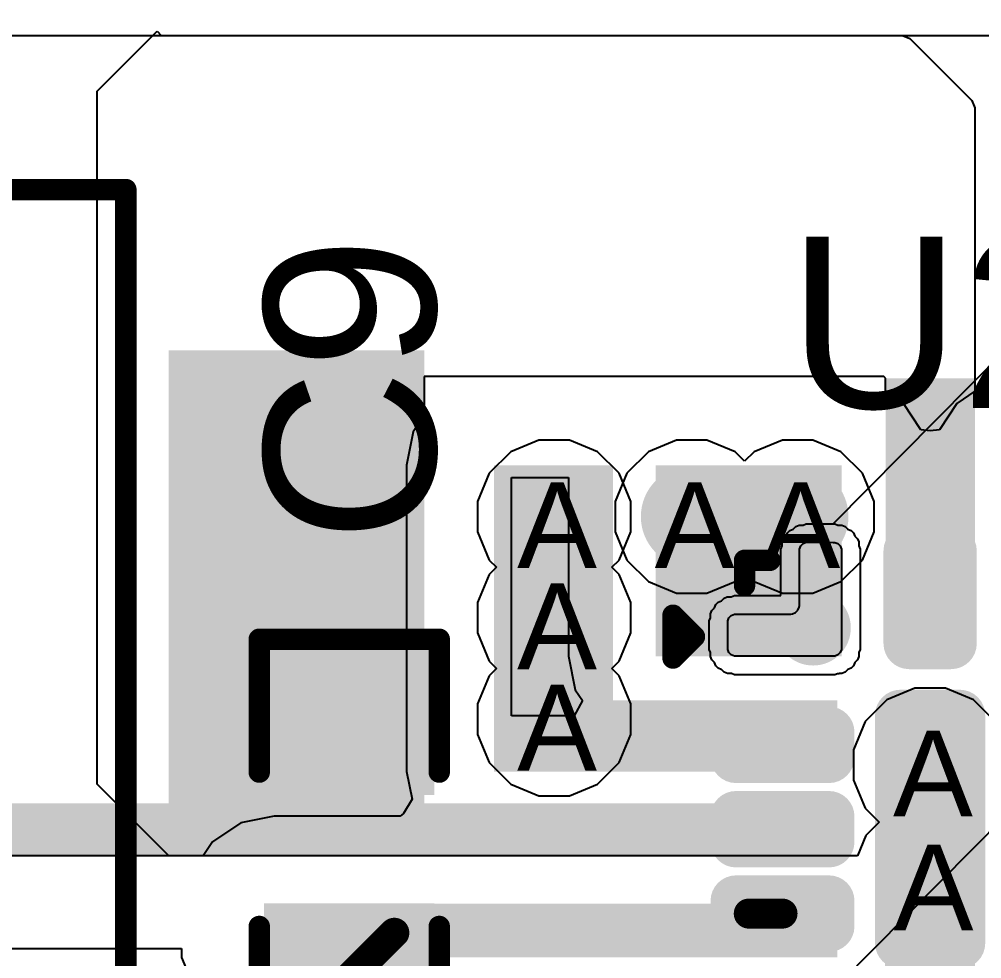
# Model space of a CAD drawing. Header units: inches. Extents: x -4 to 5258, y -4 to 5281.
# Drawn here: x 31.68 to 37.38, y 8.5 to 14.07 of the extents above; entities that cross this region are included whole.
import ezdxf

# ---------------------------------------------------------------- set-up
doc = ezdxf.new("R2010")
doc.units = ezdxf.units.IN
for name, color, linetype in [('Bottom Layer', 5, 'Continuous'), ('Bottom Solder', 6, 'Continuous'), ('Drill Drawing', 1, 'Continuous'), ('Layer 1', 16, 'Continuous'), ('Layer 2', 76, 'Continuous'), ('Top Layer', 1, 'Continuous'), ('Top Overlay', 2, 'Continuous'), ('Top Paste', 8, 'Continuous'), ('Top Solder', 216, 'Continuous'), ('Via Holes', 16, 'Continuous')]:
    doc.layers.add(name, color=color, linetype=linetype)
doc.styles.add('Arial', font='', dxfattribs={"height": 0.2})
doc.styles.get('Arial').set_extended_font_data('Arial')

# ---------------------------------------------------------------- blocks, each defined once
blk = doc.blocks.new('13_WQFN_HR__3_2__31')
at = {"layer": 'Top Layer'}
h = blk.add_hatch(color=1, dxfattribs=at)
edge = h.paths.add_edge_path()
edge.add_arc((-0.1243, 1.6492), 0.0507, 90, 180)
edge.add_line((-0.175, 1.6492), (-0.175, 1.1007))
edge.add_arc((-0.1243, 1.1007), 0.0507, 180, 270)
edge.add_line((-0.1243, 1.05), (0.1242, 1.05))
edge.add_arc((0.1242, 1.1007), 0.0507, 270, 360)
edge.add_line((0.175, 1.1007), (0.175, 1.6492))
edge.add_arc((0.1242, 1.6492), 0.0507, 0, 90)
edge.add_line((0.1242, 1.7), (-0.1243, 1.7))
h = blk.add_hatch(color=1, dxfattribs=at)
edge = h.paths.add_edge_path()
edge.add_arc((-0.6938, 1.1937), 0.1221, 0, 360)
h = blk.add_hatch(color=1, dxfattribs=at)
edge = h.paths.add_edge_path()
edge.add_arc((-0.1755, 0.6755), 0.0495, 90, 180)
edge.add_line((-0.225, 0.6755), (-0.225, -0.6755))
edge.add_arc((-0.1755, -0.6755), 0.0495, 180, 270)
edge.add_line((-0.1755, -0.725), (0.1755, -0.725))
edge.add_arc((0.1755, -0.6755), 0.0495, 270, 360)
edge.add_line((0.225, -0.6755), (0.225, 0.6755))
edge.add_arc((0.1755, 0.6755), 0.0495, 0, 90)
edge.add_line((0.1755, 0.725), (-0.1755, 0.725))
h = blk.add_hatch(color=1, dxfattribs=at)
edge = h.paths.add_edge_path()
edge.add_arc((-1.15, 0.575), 0.05, 90, 180)
edge.add_line((-1.2, 0.575), (-1.2, 0.425))
edge.add_arc((-1.15, 0.425), 0.05, 180, 270)
edge.add_line((-1.15, 0.375), (-0.6, 0.375))
edge.add_arc((-0.6, 0.425), 0.05, 270, 360)
edge.add_line((-0.55, 0.425), (-0.55, 0.575))
edge.add_arc((-0.6, 0.575), 0.05, 0, 90)
edge.add_line((-0.6, 0.625), (-1.15, 0.625))
h = blk.add_hatch(color=1, dxfattribs=at)
edge = h.paths.add_edge_path()
edge.add_arc((-1.15, 0.075), 0.05, 90, 180)
edge.add_line((-1.2, 0.075), (-1.2, -0.075))
edge.add_arc((-1.15, -0.075), 0.05, 180, 270)
edge.add_line((-1.15, -0.125), (-0.6, -0.125))
edge.add_arc((-0.6, -0.075), 0.05, 270, 360)
edge.add_line((-0.55, -0.075), (-0.55, 0.075))
edge.add_arc((-0.6, 0.075), 0.05, 0, 90)
edge.add_line((-0.6, 0.125), (-1.15, 0.125))
h = blk.add_hatch(color=1, dxfattribs=at)
edge = h.paths.add_edge_path()
edge.add_arc((-1.15, -0.425), 0.05, 90, 180)
edge.add_line((-1.2, -0.425), (-1.2, -0.575))
edge.add_arc((-1.15, -0.575), 0.05, 180, 270)
edge.add_line((-1.15, -0.625), (-0.6, -0.625))
edge.add_arc((-0.6, -0.575), 0.05, 270, 360)
edge.add_line((-0.55, -0.575), (-0.55, -0.425))
edge.add_arc((-0.6, -0.425), 0.05, 0, 90)
edge.add_line((-0.6, -0.375), (-1.15, -0.375))
at = {"layer": 'Top Paste'}
h = blk.add_hatch(color=8, dxfattribs=at)
edge = h.paths.add_edge_path()
edge.add_arc((-0.1243, 1.6492), 0.0507, 90, 180)
edge.add_line((-0.175, 1.6492), (-0.175, 1.1007))
edge.add_arc((-0.1243, 1.1007), 0.0507, 180, 270)
edge.add_line((-0.1243, 1.05), (0.1242, 1.05))
edge.add_arc((0.1242, 1.1007), 0.0507, 270, 360)
edge.add_line((0.175, 1.1007), (0.175, 1.6492))
edge.add_arc((0.1242, 1.6492), 0.0507, 0, 90)
edge.add_line((0.1242, 1.7), (-0.1243, 1.7))
h = blk.add_hatch(color=8, dxfattribs=at)
edge = h.paths.add_edge_path()
edge.add_arc((-0.6938, 1.1937), 0.1221, 0, 360)
h = blk.add_hatch(color=8, dxfattribs=at)
edge = h.paths.add_edge_path()
edge.add_arc((-0.1755, 0.6755), 0.0495, 90, 180)
edge.add_line((-0.225, 0.6755), (-0.225, -0.6755))
edge.add_arc((-0.1755, -0.6755), 0.0495, 180, 270)
edge.add_line((-0.1755, -0.725), (0.1755, -0.725))
edge.add_arc((0.1755, -0.6755), 0.0495, 270, 360)
edge.add_line((0.225, -0.6755), (0.225, 0.6755))
edge.add_arc((0.1755, 0.6755), 0.0495, 0, 90)
edge.add_line((0.1755, 0.725), (-0.1755, 0.725))
h = blk.add_hatch(color=8, dxfattribs=at)
edge = h.paths.add_edge_path()
edge.add_arc((-1.15, 0.575), 0.05, 90, 180)
edge.add_line((-1.2, 0.575), (-1.2, 0.425))
edge.add_arc((-1.15, 0.425), 0.05, 180, 270)
edge.add_line((-1.15, 0.375), (-0.6, 0.375))
edge.add_arc((-0.6, 0.425), 0.05, 270, 360)
edge.add_line((-0.55, 0.425), (-0.55, 0.575))
edge.add_arc((-0.6, 0.575), 0.05, 0, 90)
edge.add_line((-0.6, 0.625), (-1.15, 0.625))
h = blk.add_hatch(color=8, dxfattribs=at)
edge = h.paths.add_edge_path()
edge.add_arc((-1.15, 0.075), 0.05, 90, 180)
edge.add_line((-1.2, 0.075), (-1.2, -0.075))
edge.add_arc((-1.15, -0.075), 0.05, 180, 270)
edge.add_line((-1.15, -0.125), (-0.6, -0.125))
edge.add_arc((-0.6, -0.075), 0.05, 270, 360)
edge.add_line((-0.55, -0.075), (-0.55, 0.075))
edge.add_arc((-0.6, 0.075), 0.05, 0, 90)
edge.add_line((-0.6, 0.125), (-1.15, 0.125))
h = blk.add_hatch(color=8, dxfattribs=at)
edge = h.paths.add_edge_path()
edge.add_arc((-1.15, -0.425), 0.05, 90, 180)
edge.add_line((-1.2, -0.425), (-1.2, -0.575))
edge.add_arc((-1.15, -0.575), 0.05, 180, 270)
edge.add_line((-1.15, -0.625), (-0.6, -0.625))
edge.add_arc((-0.6, -0.575), 0.05, 270, 360)
edge.add_line((-0.55, -0.575), (-0.55, -0.425))
edge.add_arc((-0.6, -0.425), 0.05, 0, 90)
edge.add_line((-0.6, -0.375), (-1.15, -0.375))
at = {"layer": 'Top Solder'}
h = blk.add_hatch(color=216, dxfattribs=at)
edge = h.paths.add_edge_path()
edge.add_arc((-0.1243, 1.6492), 0.1523, 90, 180)
edge.add_line((-0.2766, 1.6492), (-0.2766, 1.1007))
edge.add_arc((-0.1243, 1.1007), 0.1523, 180, 270)
edge.add_line((-0.1243, 0.9484), (0.1242, 0.9484))
edge.add_arc((0.1242, 1.1007), 0.1523, 270, 360)
edge.add_line((0.2766, 1.1007), (0.2766, 1.6492))
edge.add_arc((0.1242, 1.6492), 0.1523, 0, 90)
edge.add_line((0.1242, 1.8016), (-0.1243, 1.8016))
h = blk.add_hatch(color=216, dxfattribs=at)
edge = h.paths.add_edge_path()
edge.add_arc((-0.6938, 1.1937), 0.2237, 0, 360)
h = blk.add_hatch(color=216, dxfattribs=at)
edge = h.paths.add_edge_path()
edge.add_arc((-0.1755, 0.6755), 0.1511, 90, 180)
edge.add_line((-0.3266, 0.6755), (-0.3266, -0.6755))
edge.add_arc((-0.1755, -0.6755), 0.1511, 180, 270)
edge.add_line((-0.1755, -0.8266), (0.1755, -0.8266))
edge.add_arc((0.1755, -0.6755), 0.1511, 270, 360)
edge.add_line((0.3266, -0.6755), (0.3266, 0.6755))
edge.add_arc((0.1755, 0.6755), 0.1511, 0, 90)
edge.add_line((0.1755, 0.8266), (-0.1755, 0.8266))
h = blk.add_hatch(color=216, dxfattribs=at)
edge = h.paths.add_edge_path()
edge.add_arc((-1.15, 0.575), 0.1516, 90, 180)
edge.add_line((-1.3016, 0.575), (-1.3016, 0.425))
edge.add_arc((-1.15, 0.425), 0.1516, 180, 270)
edge.add_line((-1.15, 0.2734), (-0.6, 0.2734))
edge.add_arc((-0.6, 0.425), 0.1516, 270, 360)
edge.add_line((-0.4484, 0.425), (-0.4484, 0.575))
edge.add_arc((-0.6, 0.575), 0.1516, 0, 90)
edge.add_line((-0.6, 0.7266), (-1.15, 0.7266))
h = blk.add_hatch(color=216, dxfattribs=at)
edge = h.paths.add_edge_path()
edge.add_arc((-1.15, 0.075), 0.1516, 90, 180)
edge.add_line((-1.3016, 0.075), (-1.3016, -0.075))
edge.add_arc((-1.15, -0.075), 0.1516, 180, 270)
edge.add_line((-1.15, -0.2266), (-0.6, -0.2266))
edge.add_arc((-0.6, -0.075), 0.1516, 270, 360)
edge.add_line((-0.4484, -0.075), (-0.4484, 0.075))
edge.add_arc((-0.6, 0.075), 0.1516, 0, 90)
edge.add_line((-0.6, 0.2266), (-1.15, 0.2266))
h = blk.add_hatch(color=216, dxfattribs=at)
edge = h.paths.add_edge_path()
edge.add_arc((-1.15, -0.425), 0.1516, 90, 180)
edge.add_line((-1.3016, -0.425), (-1.3016, -0.575))
edge.add_arc((-1.15, -0.575), 0.1516, 180, 270)
edge.add_line((-1.15, -0.7266), (-0.6, -0.7266))
edge.add_arc((-0.6, -0.575), 0.1516, 270, 360)
edge.add_line((-0.4484, -0.575), (-0.4484, -0.425))
edge.add_arc((-0.6, -0.425), 0.1516, 0, 90)
edge.add_line((-0.6, -0.2734), (-1.15, -0.2734))
at = {"layer": 'Top Layer'}
for p, q in [((-0.775, 1.6599), (-0.7674, 1.6783)), ((-0.775, 1.65), (-0.775, 1.6599)), ((-0.7674, 1.6783), (-0.7534, 1.6923)), ((-0.7534, 1.6923), (-0.735, 1.7)), ((-0.735, 1.7), (-0.725, 1.7)), ((-0.725, 1.7), (-0.725, 1.7)), ((-0.725, 1.7), (-0.575, 1.6999)), ((-0.575, 1.6999), (-0.5651, 1.6999)), ((-0.5651, 1.6999), (-0.5467, 1.6923)), ((-0.5467, 1.6923), (-0.5326, 1.6783)), ((-0.5326, 1.6783), (-0.525, 1.6599)), ((-0.525, 1.6599), (-0.525, 1.6499)), ((-0.775, 1.325), (-0.775, 1.65)), ((-0.525, 1.6499), (-0.525, 1.65)), ((-0.525, 1.65), (-0.525, 1.075)), ((-0.7835, 1.2972), (-0.776, 1.3152)), ((-0.776, 1.3152), (-0.775, 1.325)), ((-0.775, 1.325), (-0.775, 1.325)), ((-1.1924, 1.2533), (-1.1784, 1.2673)), ((-1.1784, 1.2673), (-1.16, 1.275)), ((-1.16, 1.275), (-1.15, 1.275)), ((-1.15, 1.275), (-1.15, 1.275)), ((-1.15, 1.275), (-0.825, 1.275)), ((-0.825, 1.275), (-0.8153, 1.2759)), ((-0.8153, 1.2759), (-0.7973, 1.2834)), ((-0.7973, 1.2834), (-0.7835, 1.2972)), ((-1.2, 1.2349), (-1.1924, 1.2533)), ((-1.2, 1.225), (-1.2, 1.2349)), ((-1.2, 1.075), (-1.2, 1.225)), ((-1.2, 1.0749), (-1.2, 1.075)), ((-1.2, 1.065), (-1.2, 1.0749)), ((-1.1924, 1.0466), (-1.2, 1.065)), ((-1.1784, 1.0325), (-1.1924, 1.0466)), ((-1.16, 1.0249), (-1.1784, 1.0325)), ((-0.5467, 1.0326), (-0.5651, 1.0249)), ((-0.5326, 1.0466), (-0.5467, 1.0326)), ((-0.525, 1.065), (-0.5326, 1.0466)), ((-0.525, 1.075), (-0.525, 1.065)), ((-1.15, 1.0249), (-1.16, 1.0249)), ((-0.575, 1.025), (-1.15, 1.0249)), ((-0.5651, 1.0249), (-0.575, 1.025)), ((-0.575, 1.025), (-0.575, 1.025))]:
    blk.add_line(p, q, dxfattribs=at)
at = {"layer": 'Top Overlay'}
for points in [[(-1.1, 1.5933, 0.127, 0.127, 0), (-0.95, 1.5933, 0.127, 0.127, 0)], [(-1.1, 1.5933, 0.127, 0.127, 0), (-1.1, 1.4433, 0.127, 0.127, 0)], [(-1.524, 1.0141, 0.127, 0.127, 0), (-1.524, 1.2681, 0.127, 0.127, 0)], [(-1.524, 1.2681, 0.127, 0.127, 0), (-1.397, 1.1411, 0.127, 0.127, 0)], [(-1.524, 1.0141, 0.127, 0.127, 0), (-1.397, 1.1411, 0.127, 0.127, 0)]]:
    blk.add_lwpolyline(points, format="xyseb", dxfattribs=at)
for points in [[(-1.1318, 1.5933, 0.0635, 0.0635, 1), (-1.0683, 1.5933, 0.0635, 0.0635, 1)], [(-1.1318, 1.5933, 0.0635, 0.0635, 1), (-1.0683, 1.5933, 0.0635, 0.0635, 1)], [(-0.9818, 1.5933, 0.0635, 0.0635, 1), (-0.9183, 1.5933, 0.0635, 0.0635, 1)], [(-1.1318, 1.4433, 0.0635, 0.0635, 1), (-1.0683, 1.4433, 0.0635, 0.0635, 1)], [(-1.5557, 1.2681, 0.0635, 0.0635, 1), (-1.4923, 1.2681, 0.0635, 0.0635, 1)], [(-1.5557, 1.2681, 0.0635, 0.0635, 1), (-1.4923, 1.2681, 0.0635, 0.0635, 1)], [(-1.4287, 1.1411, 0.0635, 0.0635, 1), (-1.3653, 1.1411, 0.0635, 0.0635, 1)], [(-1.4287, 1.1411, 0.0635, 0.0635, 1), (-1.3653, 1.1411, 0.0635, 0.0635, 1)], [(-1.5558, 1.0141, 0.0635, 0.0635, 1), (-1.4923, 1.0141, 0.0635, 0.0635, 1)], [(-1.5558, 1.0141, 0.0635, 0.0635, 1), (-1.4923, 1.0141, 0.0635, 0.0635, 1)]]:
    blk.add_lwpolyline(points, format="xyseb", close=True, dxfattribs=at)
at = {"layer": 'Top Solder'}
for p, q in [((-0.575, 1.8099), (5220.6763, 5271.621)), ((-0.5467, -0.9227), (5220.6763, 5271.621)), ((-0.8452, 1.756), (-0.8311, 1.7701)), ((-0.8311, 1.7701), (-0.8109, 1.7785)), ((-0.8109, 1.7785), (-0.8095, 1.7799)), ((-0.8095, 1.7799), (-0.7954, 1.7939)), ((-0.8095, 1.7799), (-0.8095, 1.7799)), ((-0.7954, 1.7939), (-0.7771, 1.8016)), ((-0.7771, 1.8016), (-0.7552, 1.8016)), ((-0.7552, 1.8016), (-0.7534, 1.8023)), ((-0.7534, 1.8023), (-0.735, 1.8099)), ((-0.7534, 1.8023), (-0.7534, 1.8023)), ((-0.735, 1.8099), (-0.725, 1.8099)), ((-0.725, 1.8099), (-0.725, 1.8099)), ((-0.725, 1.8099), (-0.725, 1.8099)), ((-0.725, 1.8099), (-0.575, 1.8099)), ((-0.575, 1.8099), (-0.5651, 1.8099)), ((-0.5651, 1.8099), (-0.5467, 1.8023)), ((-0.5467, 1.8023), (-0.5467, 1.8023)), ((-0.5467, 1.8023), (-0.5449, 1.8015)), ((-0.5449, 1.8015), (-0.523, 1.8016)), ((-0.523, 1.8016), (-0.5046, 1.7939)), ((-0.5046, 1.7939), (-0.4906, 1.7799)), ((-0.4906, 1.7799), (-0.4906, 1.7799)), ((-0.4906, 1.7799), (-0.4892, 1.7785)), ((-0.4892, 1.7785), (-0.469, 1.7701)), ((-0.469, 1.7701), (-0.4549, 1.756)), ((-0.8766, 1.702), (-0.869, 1.7204)), ((-0.869, 1.7204), (-0.855, 1.7344)), ((-0.855, 1.7344), (-0.8536, 1.7358)), ((-0.855, 1.7344), (-0.855, 1.7344)), ((-0.8536, 1.7358), (-0.8528, 1.7376)), ((-0.8528, 1.7376), (-0.8452, 1.756)), ((-0.8528, 1.7376), (-0.8528, 1.7376)), ((-0.4549, 1.756), (-0.4465, 1.7358)), ((-0.4465, 1.7358), (-0.4451, 1.7344)), ((-0.4451, 1.7344), (-0.4451, 1.7344)), ((-0.4451, 1.7344), (-0.431, 1.7203)), ((-0.431, 1.7203), (-0.4234, 1.702)), ((-0.885, 1.6599), (-0.8774, 1.6783)), ((-0.885, 1.6499), (-0.885, 1.6599)), ((-0.8774, 1.6783), (-0.8766, 1.6801)), ((-0.8774, 1.6783), (-0.8774, 1.6783)), ((-0.8766, 1.6801), (-0.8766, 1.702)), ((-0.4234, 1.702), (-0.4234, 1.6801)), ((-0.4234, 1.6801), (-0.4227, 1.6783)), ((-0.4227, 1.6783), (-0.4227, 1.6783)), ((-0.4227, 1.6783), (-0.4151, 1.6599)), ((-0.4151, 1.6599), (-0.4151, 1.65)), ((-0.885, 1.3849), (-0.885, 1.6499)), ((-0.885, 1.6499), (-0.885, 1.6499)), ((-0.4151, 1.65), (-0.4151, 1.65)), ((-0.4151, 1.65), (-0.4151, 1.075)), ((-1.2204, 1.3689), (-1.2021, 1.3766)), ((-1.2021, 1.3766), (-1.1802, 1.3766)), ((-1.1802, 1.3766), (-1.1784, 1.3773)), ((-1.1784, 1.3773), (-1.16, 1.3849)), ((-1.1784, 1.3773), (-1.1784, 1.3773)), ((-1.16, 1.3849), (-1.15, 1.3849)), ((-1.15, 1.3849), (-1.15, 1.3849)), ((-1.15, 1.3849), (-0.885, 1.3849)), ((-1.2786, 1.3108), (-1.2778, 1.3126)), ((-1.2778, 1.3126), (-1.2702, 1.331)), ((-1.2778, 1.3126), (-1.2778, 1.3126)), ((-1.2702, 1.331), (-1.2561, 1.3451)), ((-1.2561, 1.3451), (-1.2359, 1.3535)), ((-1.2359, 1.3535), (-1.2345, 1.3549)), ((-1.2345, 1.3549), (-1.2204, 1.3689)), ((-1.2345, 1.3549), (-1.2345, 1.3549)), ((-1.3016, 1.277), (-1.294, 1.2954)), ((-1.3016, 1.2551), (-1.3016, 1.277)), ((-1.294, 1.2954), (-1.28, 1.3094)), ((-1.28, 1.3094), (-1.2786, 1.3108)), ((-1.28, 1.3094), (-1.28, 1.3094)), ((-1.31, 1.2349), (-1.3024, 1.2533)), ((-1.31, 1.2249), (-1.31, 1.2349)), ((-1.31, 1.075), (-1.31, 1.2249)), ((-1.31, 1.2249), (-1.31, 1.2249)), ((-1.3024, 1.2533), (-1.3016, 1.2551)), ((-1.3024, 1.2533), (-1.3024, 1.2533)), ((-1.31, 1.065), (-1.31, 1.075)), ((-1.31, 1.075), (-1.31, 1.075)), ((-1.3024, 1.0466), (-1.31, 1.065)), ((-1.302, 1.0456), (-1.3024, 1.0466)), ((-1.3024, 1.0466), (-1.3024, 1.0466)), ((-1.3021, 1.0341), (-1.302, 1.0456)), ((-1.3016, 1.0336), (-1.3021, 1.0341)), ((-1.3016, 1.0229), (-1.3016, 1.0336)), ((-0.4227, 1.0466), (-0.4234, 1.0448)), ((-0.4234, 1.0448), (-0.4234, 1.0229)), ((-0.4151, 1.065), (-0.4227, 1.0466)), ((-0.4227, 1.0466), (-0.4227, 1.0466)), ((-0.4151, 1.075), (-0.4151, 1.065)), ((-1.294, 1.0045), (-1.3016, 1.0229)), ((-1.2799, 0.9905), (-1.294, 1.0045)), ((-1.2799, 0.9904), (-1.2799, 0.9905)), ((-1.2786, 0.9891), (-1.2799, 0.9904)), ((-1.2778, 0.9872), (-1.2786, 0.9891)), ((-1.2702, 0.9688), (-1.2778, 0.9872)), ((-1.2778, 0.9872), (-1.2778, 0.9872)), ((-0.4473, 0.9873), (-0.4549, 0.9689)), ((-0.4472, 0.9873), (-0.4473, 0.9873)), ((-0.4465, 0.9891), (-0.4472, 0.9873)), ((-0.4451, 0.9905), (-0.4465, 0.9891)), ((-0.431, 1.0045), (-0.4451, 0.9905)), ((-0.4234, 1.0229), (-0.431, 1.0045)), ((-1.2561, 0.9548), (-1.2702, 0.9688)), ((-1.2377, 0.9472), (-1.2561, 0.9548)), ((-1.2377, 0.9471), (-1.2377, 0.9472)), ((-1.2359, 0.9464), (-1.2377, 0.9471)), ((-1.2345, 0.945), (-1.2359, 0.9464)), ((-1.2204, 0.9309), (-1.2345, 0.945)), ((-1.2345, 0.945), (-1.2345, 0.945)), ((-1.202, 0.9233), (-1.2204, 0.9309)), ((-1.1802, 0.9233), (-1.202, 0.9233)), ((-1.1783, 0.9226), (-1.1802, 0.9233)), ((-1.1599, 0.915), (-1.1783, 0.9226)), ((-1.1783, 0.9226), (-1.1783, 0.9226)), ((-1.15, 0.915), (-1.1599, 0.915)), ((-0.5751, 0.915), (-1.15, 0.915)), ((-1.15, 0.915), (-1.15, 0.915)), ((-0.5651, 0.915), (-0.5751, 0.915)), ((-0.5751, 0.915), (-0.5751, 0.915)), ((-0.5498, 0.9213), (-0.5651, 0.915)), ((-0.5403, 0.9206), (-0.5498, 0.9213)), ((-0.5371, 0.9233), (-0.5403, 0.9206)), ((-0.523, 0.9233), (-0.5371, 0.9233)), ((-0.5046, 0.931), (-0.523, 0.9233)), ((-0.4906, 0.945), (-0.5046, 0.931)), ((-0.4892, 0.9464), (-0.4906, 0.945)), ((-0.4873, 0.9472), (-0.4892, 0.9464)), ((-0.4689, 0.9548), (-0.4873, 0.9472)), ((-0.4873, 0.9472), (-0.4873, 0.9472)), ((-0.4549, 0.9689), (-0.4689, 0.9548))]:
    blk.add_line(p, q, dxfattribs=at)
blk = doc.blocks.new('SRP1265A_150M_205')
at = {"layer": 'Top Overlay'}
for points in [[(6.3262, -3.0624, 0.127, 0.127, 0), (6.3262, -6.3262, 0.127, 0.127, 0)], [(-6.3262, -6.3262, 0.127, 0.127, 0), (6.3262, -6.3262, 0.127, 0.127, 0)]]:
    blk.add_lwpolyline(points, format="xyseb", dxfattribs=at)
blk.add_lwpolyline([(6.2945, -6.3262, 0.0635, 0.0635, 1), (6.358, -6.3262, 0.0635, 0.0635, 1)], format="xyseb", close=True, dxfattribs=at)
blk.add_lwpolyline([(6.2945, -6.3262, 0.0635, 0.0635, 1), (6.358, -6.3262, 0.0635, 0.0635, 1)], format="xyseb", close=True, dxfattribs=at)
blk = doc.blocks.new('C___0603_302')
at = {"layer": 'Top Layer'}
for points in [[(-0.381, 0.4445), (-0.381, -0.4445), (-1.143, -0.4445), (-1.143, 0.4445)], [(1.143, 0.4445), (1.143, -0.4445), (0.381, -0.4445), (0.381, 0.4445)]]:
    blk.add_hatch(color=1, dxfattribs=at).paths.add_polyline_path(points)
at = {"layer": 'Top Paste'}
for points in [[(-0.381, 0.4445), (-0.381, -0.4445), (-1.143, -0.4445), (-1.143, 0.4445)], [(1.143, 0.4445), (1.143, -0.4445), (0.381, -0.4445), (0.381, 0.4445)]]:
    blk.add_hatch(color=8, dxfattribs=at).paths.add_polyline_path(points)
at = {"layer": 'Top Solder'}
for points in [[(-0.321, 0.5045), (-0.321, -0.5045), (-1.203, -0.5045), (-1.203, 0.5045)], [(1.203, 0.5045), (1.203, -0.5045), (0.321, -0.5045), (0.321, 0.5045)]]:
    blk.add_hatch(color=216, dxfattribs=at).paths.add_polyline_path(points)
at = {"layer": 'Top Overlay'}
for points in [[(-1.2446, -0.5334, 0.127, 0.127, 0), (-1.2446, 0.5334, 0.127, 0.127, 0)], [(-0.4572, 0.5334, 0.127, 0.127, 0), (-1.2446, 0.5334, 0.127, 0.127, 0)], [(1.2446, 0.5334, 0.127, 0.127, 0), (0.4572, 0.5334, 0.127, 0.127, 0)], [(1.2446, -0.5334, 0.127, 0.127, 0), (1.2446, 0.5334, 0.127, 0.127, 0)], [(-1.2446, -0.5334, 0.127, 0.127, 0), (-0.4572, -0.5334, 0.127, 0.127, 0)], [(1.2446, -0.5334, 0.127, 0.127, 0), (0.4572, -0.5334, 0.127, 0.127, 0)]]:
    blk.add_lwpolyline(points, format="xyseb", dxfattribs=at)
for points in [[(-1.2764, 0.5334, 0.0635, 0.0635, 1), (-1.2129, 0.5334, 0.0635, 0.0635, 1)], [(-1.2764, 0.5334, 0.0635, 0.0635, 1), (-1.2129, 0.5334, 0.0635, 0.0635, 1)], [(-0.489, 0.5334, 0.0635, 0.0635, 1), (-0.4255, 0.5334, 0.0635, 0.0635, 1)], [(0.4255, 0.5334, 0.0635, 0.0635, 1), (0.489, 0.5334, 0.0635, 0.0635, 1)], [(1.2129, 0.5334, 0.0635, 0.0635, 1), (1.2764, 0.5334, 0.0635, 0.0635, 1)], [(1.2129, 0.5334, 0.0635, 0.0635, 1), (1.2764, 0.5334, 0.0635, 0.0635, 1)], [(-1.2764, -0.5334, 0.0635, 0.0635, 1), (-1.2129, -0.5334, 0.0635, 0.0635, 1)], [(-1.2764, -0.5334, 0.0635, 0.0635, 1), (-1.2129, -0.5334, 0.0635, 0.0635, 1)], [(-0.489, -0.5334, 0.0635, 0.0635, 1), (-0.4255, -0.5334, 0.0635, 0.0635, 1)], [(0.4255, -0.5334, 0.0635, 0.0635, 1), (0.489, -0.5334, 0.0635, 0.0635, 1)], [(1.2128, -0.5334, 0.0635, 0.0635, 1), (1.2764, -0.5334, 0.0635, 0.0635, 1)], [(1.2128, -0.5334, 0.0635, 0.0635, 1), (1.2764, -0.5334, 0.0635, 0.0635, 1)]]:
    blk.add_lwpolyline(points, format="xyseb", close=True, dxfattribs=at)

msp = doc.modelspace()

# ---------------------------------------------------------------- hatches: boundary and pattern name
at = {"layer": 'Bottom Layer'}
h = msp.add_hatch(color=5, dxfattribs=at)
edge = h.paths.add_edge_path()
edge.add_arc((34.8492, 11.1198), 0.2, 0, 360)
h = msp.add_hatch(color=5, dxfattribs=at)
edge = h.paths.add_edge_path()
edge.add_arc((35.6644, 11.1198), 0.2, 0, 360)
h = msp.add_hatch(color=5, dxfattribs=at)
edge = h.paths.add_edge_path()
edge.add_arc((36.2917, 11.1198), 0.2, 0, 360)
h = msp.add_hatch(color=5, dxfattribs=at)
edge = h.paths.add_edge_path()
edge.add_arc((34.8492, 10.5206), 0.2, 0, 360)
h = msp.add_hatch(color=5, dxfattribs=at)
edge = h.paths.add_edge_path()
edge.add_arc((34.8492, 9.9199), 0.2, 0, 360)
h = msp.add_hatch(color=5, dxfattribs=at)
edge = h.paths.add_edge_path()
edge.add_arc((37.0774, 9.6485), 0.2, 0, 360)
h = msp.add_hatch(color=5, dxfattribs=at)
edge = h.paths.add_edge_path()
edge.add_arc((37.0814, 8.9726), 0.2, 0, 360)
at = {"layer": 'Bottom Solder'}
h = msp.add_hatch(color=6, dxfattribs=at)
edge = h.paths.add_edge_path()
edge.add_arc((34.8492, 11.1198), 0.3016, 0, 360)
h = msp.add_hatch(color=6, dxfattribs=at)
edge = h.paths.add_edge_path()
edge.add_arc((35.6644, 11.1198), 0.3016, 0, 360)
h = msp.add_hatch(color=6, dxfattribs=at)
edge = h.paths.add_edge_path()
edge.add_arc((36.2917, 11.1198), 0.3016, 0, 360)
h = msp.add_hatch(color=6, dxfattribs=at)
edge = h.paths.add_edge_path()
edge.add_arc((34.8492, 10.5206), 0.3016, 0, 360)
h = msp.add_hatch(color=6, dxfattribs=at)
edge = h.paths.add_edge_path()
edge.add_arc((34.8492, 9.9199), 0.3016, 0, 360)
h = msp.add_hatch(color=6, dxfattribs=at)
edge = h.paths.add_edge_path()
edge.add_arc((37.0774, 9.6485), 0.3016, 0, 360)
h = msp.add_hatch(color=6, dxfattribs=at)
edge = h.paths.add_edge_path()
edge.add_arc((37.0814, 8.9726), 0.3016, 0, 360)
h = msp.add_hatch(color=6, dxfattribs=at)
edge = h.paths.add_edge_path()
edge.add_arc((37.0774, 8.2885), 0.3016, 0, 360)
at = {"layer": 'Layer 1'}
h = msp.add_hatch(color=16, dxfattribs=at)
edge = h.paths.add_edge_path()
edge.add_arc((34.8492, 11.1198), 0.2, 0, 360)
h = msp.add_hatch(color=16, dxfattribs=at)
edge = h.paths.add_edge_path()
edge.add_arc((35.6644, 11.1198), 0.2, 0, 360)
h = msp.add_hatch(color=16, dxfattribs=at)
edge = h.paths.add_edge_path()
edge.add_arc((36.2917, 11.1198), 0.2, 0, 360)
h = msp.add_hatch(color=16, dxfattribs=at)
edge = h.paths.add_edge_path()
edge.add_arc((34.8492, 10.5206), 0.2, 0, 360)
h = msp.add_hatch(color=16, dxfattribs=at)
edge = h.paths.add_edge_path()
edge.add_arc((34.8492, 9.9199), 0.2, 0, 360)
h = msp.add_hatch(color=16, dxfattribs=at)
edge = h.paths.add_edge_path()
edge.add_arc((37.0774, 9.6485), 0.2, 0, 360)
h = msp.add_hatch(color=16, dxfattribs=at)
edge = h.paths.add_edge_path()
edge.add_arc((37.0814, 8.9726), 0.2, 0, 360)
at = {"layer": 'Layer 2'}
h = msp.add_hatch(color=76, dxfattribs=at)
edge = h.paths.add_edge_path()
edge.add_arc((34.8492, 11.1198), 0.2, 0, 360)
h = msp.add_hatch(color=76, dxfattribs=at)
edge = h.paths.add_edge_path()
edge.add_arc((35.6644, 11.1198), 0.2, 0, 360)
h = msp.add_hatch(color=76, dxfattribs=at)
edge = h.paths.add_edge_path()
edge.add_arc((36.2917, 11.1198), 0.2, 0, 360)
h = msp.add_hatch(color=76, dxfattribs=at)
edge = h.paths.add_edge_path()
edge.add_arc((34.8492, 10.5206), 0.2, 0, 360)
h = msp.add_hatch(color=76, dxfattribs=at)
edge = h.paths.add_edge_path()
edge.add_arc((34.8492, 9.9199), 0.2, 0, 360)
h = msp.add_hatch(color=76, dxfattribs=at)
edge = h.paths.add_edge_path()
edge.add_arc((37.0774, 9.6485), 0.2, 0, 360)
h = msp.add_hatch(color=76, dxfattribs=at)
edge = h.paths.add_edge_path()
edge.add_arc((37.0814, 8.9726), 0.2, 0, 360)
at = {"layer": 'Top Layer'}
for points in [[(32.5642, 9.1105), (34.0788, 9.1105), (34.0788, 12.1043), (32.5642, 12.1043)], [(36.813, 10.3175), (37.3431, 10.3175), (37.3431, 11.9397), (36.813, 11.9397)], [(34.4925, 9.6091), (35.1974, 9.6091), (35.1974, 11.4245), (34.4925, 11.4245)], [(35.4515, 10.2925), (36.5524, 10.2925), (36.5524, 11.4245), (35.4515, 11.4245)], [(34.4925, 9.6091), (36.5274, 9.6091), (36.5274, 10.0305), (34.4925, 10.0305)], [(36.8105, 6.8144), (37.3428, 6.8144), (37.3428, 9.9925), (36.8105, 9.9925)], [(22.9543, 9.1105), (36.5274, 9.1105), (36.5274, 9.4218), (22.9543, 9.4218)], [(33.1898, 8.5081), (36.5274, 8.5081), (36.5274, 8.8264), (33.1898, 8.8264)]]:
    msp.add_hatch(color=1, dxfattribs=at).paths.add_polyline_path(points)
h = msp.add_hatch(color=1, dxfattribs=at)
edge = h.paths.add_edge_path()
edge.add_arc((34.8492, 11.1198), 0.2, 0, 360)
h = msp.add_hatch(color=1, dxfattribs=at)
edge = h.paths.add_edge_path()
edge.add_arc((35.6644, 11.1198), 0.2, 0, 360)
h = msp.add_hatch(color=1, dxfattribs=at)
edge = h.paths.add_edge_path()
edge.add_arc((36.2917, 11.1198), 0.2, 0, 360)
h = msp.add_hatch(color=1, dxfattribs=at)
edge = h.paths.add_edge_path()
edge.add_arc((34.8492, 10.5206), 0.2, 0, 360)
h = msp.add_hatch(color=1, dxfattribs=at)
edge = h.paths.add_edge_path()
edge.add_arc((34.8492, 9.9199), 0.2, 0, 360)
h = msp.add_hatch(color=1, dxfattribs=at)
edge = h.paths.add_edge_path()
edge.add_arc((37.0774, 9.6485), 0.2, 0, 360)
h = msp.add_hatch(color=1, dxfattribs=at)
edge = h.paths.add_edge_path()
edge.add_arc((37.0814, 8.9726), 0.2, 0, 360)
at = {"layer": 'Top Solder'}
h = msp.add_hatch(color=216, dxfattribs=at)
edge = h.paths.add_edge_path()
edge.add_arc((34.8492, 11.1198), 0.3016, 0, 360)
h = msp.add_hatch(color=216, dxfattribs=at)
edge = h.paths.add_edge_path()
edge.add_arc((35.6644, 11.1198), 0.3016, 0, 360)
h = msp.add_hatch(color=216, dxfattribs=at)
edge = h.paths.add_edge_path()
edge.add_arc((36.2917, 11.1198), 0.3016, 0, 360)
h = msp.add_hatch(color=216, dxfattribs=at)
edge = h.paths.add_edge_path()
edge.add_arc((34.8492, 10.5206), 0.3016, 0, 360)
h = msp.add_hatch(color=216, dxfattribs=at)
edge = h.paths.add_edge_path()
edge.add_arc((34.8492, 9.9199), 0.3016, 0, 360)
h = msp.add_hatch(color=216, dxfattribs=at)
edge = h.paths.add_edge_path()
edge.add_arc((37.0774, 9.6485), 0.3016, 0, 360)
h = msp.add_hatch(color=216, dxfattribs=at)
edge = h.paths.add_edge_path()
edge.add_arc((37.0814, 8.9726), 0.3016, 0, 360)
h = msp.add_hatch(color=216, dxfattribs=at)
edge = h.paths.add_edge_path()
edge.add_arc((37.0774, 8.2885), 0.3016, 0, 360)
at = {"layer": 'Via Holes'}
h = msp.add_hatch(color=7, dxfattribs=at)
edge = h.paths.add_edge_path()
edge.add_arc((34.8492, 11.1198), 0.1, 0, 360)
h = msp.add_hatch(color=7, dxfattribs=at)
edge = h.paths.add_edge_path()
edge.add_arc((35.6644, 11.1198), 0.1, 0, 360)
h = msp.add_hatch(color=7, dxfattribs=at)
edge = h.paths.add_edge_path()
edge.add_arc((36.2917, 11.1198), 0.1, 0, 360)
h = msp.add_hatch(color=7, dxfattribs=at)
edge = h.paths.add_edge_path()
edge.add_arc((34.8492, 10.5206), 0.1, 0, 360)
h = msp.add_hatch(color=7, dxfattribs=at)
edge = h.paths.add_edge_path()
edge.add_arc((34.8492, 9.9199), 0.1, 0, 360)
h = msp.add_hatch(color=7, dxfattribs=at)
edge = h.paths.add_edge_path()
edge.add_arc((37.0774, 9.6485), 0.1, 0, 360)
h = msp.add_hatch(color=7, dxfattribs=at)
edge = h.paths.add_edge_path()
edge.add_arc((37.0814, 8.9726), 0.1, 0, 360)

# ---------------------------------------------------------------- linework, layer by layer
at = {"layer": 'Bottom Layer'}
for p, q in [((34.7589, 11.5738), (34.5921, 11.5047)), ((34.9395, 11.5738), (34.7589, 11.5738)), ((35.1064, 11.5047), (34.9395, 11.5738)), ((34.5921, 11.5047), (34.4644, 11.377)), ((35.2341, 11.377), (35.1064, 11.5047)), ((34.4644, 11.377), (34.3952, 11.2101)), ((35.3032, 11.2101), (35.2341, 11.377)), ((34.3952, 11.2101), (34.3952, 11.0295)), ((35.3032, 11.0295), (35.3032, 11.2101)), ((34.3952, 11.0295), (34.4644, 10.8627)), ((35.2341, 10.8627), (35.3032, 11.0295)), ((34.4644, 10.8627), (34.5068, 10.8202)), ((35.1917, 10.8202), (35.2341, 10.8627)), ((34.5068, 10.8202), (34.4644, 10.7778)), ((35.2341, 10.7778), (35.1917, 10.8202)), ((34.4644, 10.7778), (34.3952, 10.6109)), ((35.3032, 10.6109), (35.2341, 10.7778)), ((34.3952, 10.6109), (34.3952, 10.4303)), ((35.3032, 10.4303), (35.3032, 10.6109)), ((34.3952, 10.4303), (34.4644, 10.2634)), ((35.2341, 10.2634), (35.3032, 10.4303)), ((34.4644, 10.2634), (34.5076, 10.2202)), ((34.5076, 10.2202), (34.4644, 10.177)), ((35.1909, 10.2202), (35.2341, 10.2634)), ((35.2341, 10.177), (35.1909, 10.2202)), ((34.4644, 10.177), (34.3952, 10.0102)), ((35.3032, 10.0102), (35.2341, 10.177)), ((34.3952, 10.0102), (34.3952, 9.8296)), ((35.3032, 9.8296), (35.3032, 10.0102)), ((34.3952, 9.8296), (34.4644, 9.6627)), ((35.2341, 9.6627), (35.3032, 9.8296)), ((34.4644, 9.6627), (34.5921, 9.535)), ((35.1064, 9.535), (35.2341, 9.6627)), ((34.5921, 9.535), (34.7589, 9.4659)), ((34.9395, 9.4659), (35.1064, 9.535)), ((34.7589, 9.4659), (34.9395, 9.4659))]:
    msp.add_line(p, q, dxfattribs=at)
at = {"layer": 'Layer 1'}
for p, q in [((34.7589, 11.5738), (34.5921, 11.5047)), ((34.9395, 11.5738), (34.7589, 11.5738)), ((35.1064, 11.5047), (34.9395, 11.5738)), ((34.5921, 11.5047), (34.4644, 11.377)), ((35.2341, 11.377), (35.1064, 11.5047)), ((34.4644, 11.377), (34.3952, 11.2101)), ((35.3032, 11.2101), (35.2341, 11.377)), ((34.3952, 11.2101), (34.3952, 11.0295)), ((35.3032, 11.0295), (35.3032, 11.2101)), ((34.3952, 11.0295), (34.4644, 10.8627)), ((35.2341, 10.8627), (35.3032, 11.0295)), ((34.4644, 10.8627), (34.5068, 10.8202)), ((35.1917, 10.8202), (35.2341, 10.8627)), ((34.5068, 10.8202), (34.4644, 10.7778)), ((35.2341, 10.7778), (35.1917, 10.8202)), ((34.4644, 10.7778), (34.3952, 10.6109)), ((35.3032, 10.6109), (35.2341, 10.7778)), ((34.3952, 10.6109), (34.3952, 10.4303)), ((35.3032, 10.4303), (35.3032, 10.6109)), ((34.3952, 10.4303), (34.4644, 10.2634)), ((35.2341, 10.2634), (35.3032, 10.4303)), ((34.4644, 10.2634), (34.5076, 10.2202)), ((34.5076, 10.2202), (34.4644, 10.177)), ((35.1909, 10.2202), (35.2341, 10.2634)), ((35.2341, 10.177), (35.1909, 10.2202)), ((34.4644, 10.177), (34.3952, 10.0102)), ((35.3032, 10.0102), (35.2341, 10.177)), ((34.3952, 10.0102), (34.3952, 9.8296)), ((35.3032, 9.8296), (35.3032, 10.0102)), ((34.3952, 9.8296), (34.4644, 9.6627)), ((35.2341, 9.6627), (35.3032, 9.8296)), ((34.4644, 9.6627), (34.5921, 9.535)), ((35.1064, 9.535), (35.2341, 9.6627)), ((34.5921, 9.535), (34.7589, 9.4659)), ((34.9395, 9.4659), (35.1064, 9.535)), ((34.7589, 9.4659), (34.9395, 9.4659))]:
    msp.add_line(p, q, dxfattribs=at)
at = {"layer": 'Layer 2'}
for p, q in [((32.1394, 13.6415), (32.495, 13.9971)), ((32.495, 13.9971), (32.5204, 13.9717)), ((32.5204, 13.9717), (41.4612, 13.9717)), ((32.1394, 9.5354), (32.1394, 13.6415)), ((35.574, 11.5738), (35.4072, 11.5047)), ((35.7547, 11.5738), (35.574, 11.5738)), ((35.9215, 11.5047), (35.7547, 11.5738)), ((36.2014, 11.5738), (36.0345, 11.5047)), ((36.382, 11.5738), (36.2014, 11.5738)), ((36.5488, 11.5047), (36.382, 11.5738)), ((35.4072, 11.5047), (35.2795, 11.377)), ((35.978, 11.4482), (35.9215, 11.5047)), ((36.0345, 11.5047), (35.978, 11.4482)), ((36.6766, 11.377), (36.5488, 11.5047)), ((35.2795, 11.377), (35.2104, 11.2101)), ((36.7457, 11.2101), (36.6766, 11.377)), ((35.2104, 11.2101), (35.2104, 11.0295)), ((36.7457, 11.0295), (36.7457, 11.2101)), ((35.2104, 11.0295), (35.2795, 10.8627)), ((36.6766, 10.8627), (36.7457, 11.0295)), ((35.2795, 10.8627), (35.4072, 10.7349)), ((36.5488, 10.7349), (36.6766, 10.8627)), ((35.9215, 10.7349), (35.978, 10.7914)), ((35.978, 10.7914), (36.0345, 10.7349)), ((35.4072, 10.7349), (35.574, 10.6658)), ((35.7547, 10.6658), (35.9215, 10.7349)), ((36.0345, 10.7349), (36.2014, 10.6658)), ((36.382, 10.6658), (36.5488, 10.7349)), ((35.574, 10.6658), (35.7547, 10.6658)), ((36.2014, 10.6658), (36.382, 10.6658)), ((36.9871, 10.1025), (36.8203, 10.0334)), ((37.1678, 10.1025), (36.9871, 10.1025)), ((37.3346, 10.0334), (37.1678, 10.1025)), ((36.8203, 10.0334), (36.6926, 9.9056)), ((37.4623, 9.9056), (37.3346, 10.0334)), ((36.6926, 9.9056), (36.6234, 9.7388)), ((36.6234, 9.7388), (36.6234, 9.5582)), ((32.5642, 9.1105), (32.1394, 9.5354)), ((36.6234, 9.5582), (36.6926, 9.3913)), ((36.6926, 9.3913), (36.7753, 9.3086)), ((36.7753, 9.3086), (36.6965, 9.2298)), ((36.6965, 9.2298), (36.6471, 9.1105)), ((36.6471, 9.1105), (32.5642, 9.1105))]:
    msp.add_line(p, q, dxfattribs=at)
at = {"layer": 'Top Layer'}
for p, q in [((22.8549, 13.9717), (36.9132, 13.9717)), ((36.9132, 13.9717), (36.9576, 13.9533)), ((36.9576, 13.9533), (37.3247, 13.5862)), ((37.3247, 13.5862), (37.3431, 13.5418)), ((37.3431, 13.5418), (37.3431, 11.8623)), ((36.8031, 11.9496), (34.0788, 11.9496)), ((34.0788, 11.9496), (34.0788, 11.7198)), ((36.8133, 11.9393), (36.8031, 11.9496)), ((36.8133, 11.8611), (36.8133, 11.9393)), ((36.9187, 11.7907), (36.8133, 11.8611)), ((37.3431, 11.8623), (37.2362, 11.7908)), ((37.0227, 11.635), (36.9187, 11.7907)), ((37.2362, 11.7908), (37.1321, 11.635)), ((34.0788, 11.7198), (34.0139, 11.6227)), ((34.0139, 11.6227), (33.9745, 11.4245)), ((37.0775, 11.6284), (37.0227, 11.635)), ((37.1321, 11.635), (37.0775, 11.6284)), ((33.9745, 11.4245), (33.9745, 10.0305)), ((34.5968, 9.9398), (34.5968, 11.3512)), ((34.5968, 11.3512), (34.9336, 11.3512)), ((34.9336, 11.3512), (34.9336, 10.2925)), ((34.9336, 10.2925), (34.973, 10.0943)), ((34.973, 10.0943), (35.0163, 10.0294)), ((33.9745, 10.0305), (33.9745, 9.6091)), ((35.0163, 10.0294), (34.9684, 9.9398)), ((34.9684, 9.9398), (34.5968, 9.9398)), ((33.9745, 9.6091), (34.007, 9.446)), ((34.007, 9.446), (33.9555, 9.3608)), ((33.9555, 9.3608), (33.9362, 9.3444)), ((32.9916, 9.3049), (32.8236, 9.1926)), ((33.1898, 9.3444), (32.9916, 9.3049)), ((33.9362, 9.3444), (33.1898, 9.3444)), ((32.8236, 9.1926), (32.7687, 9.1105)), ((32.7687, 9.1105), (22.9803, 9.1105)), ((22.9543, 8.5607), (32.64, 8.5607)), ((32.64, 8.5607), (32.64, 8.5081)), ((32.64, 8.5081), (32.801, 8.1193))]:
    msp.add_line(p, q, dxfattribs=at)
for points in [[(36.0024, 8.7675, 0.1778, 0.1778, 0), (36.2024, 8.7675, 0.1778, 0.1778, 0)], [(33.6343, 8.3866, 0.1778, 0.1778, 0), (33.9016, 8.6539, 0.1778, 0.1778, 0)]]:
    msp.add_lwpolyline(points, format="xyseb", dxfattribs=at)
for points in [[(35.958, 8.7675, 0.0889, 0.0889, 1), (36.0469, 8.7675, 0.0889, 0.0889, 1)], [(36.158, 8.7675, 0.0889, 0.0889, 1), (36.2469, 8.7675, 0.0889, 0.0889, 1)], [(33.8572, 8.6539, 0.0889, 0.0889, 1), (33.9461, 8.6539, 0.0889, 0.0889, 1)]]:
    msp.add_lwpolyline(points, format="xyseb", close=True, dxfattribs=at)

# ---------------------------------------------------------------- block references
msp.add_blockref('13_WQFN_HR__3_2__31', (37.0774, 9.2675))
for name, p, rotation in [('SRP1265A_150M_205', (25.984, 6.7317), 90), ('C___0603_302', (33.6343, 9.1486), 270)]:
    msp.add_blockref(name, p, dxfattribs=dict(rotation=rotation))

# ---------------------------------------------------------------- texts
at = {"layer": 'Drill Drawing', "style": 'Arial'}
for p in [(34.6292, 10.8151), (35.4443, 10.8151), (36.0716, 10.8151), (34.6292, 10.2159), (34.6292, 9.6151), (36.8574, 9.3438), (36.8613, 8.6679)]:
    msp.add_text('A', height=0.508, dxfattribs=at).set_placement(p)
at = {"layer": 'Top Overlay', "style": 'Arial'}
msp.add_text('U2', height=1.016, dxfattribs=at).set_placement((36.235, 11.7627))
msp.add_text('C9', height=1.016, rotation=90, dxfattribs=at).set_placement((34.1458, 10.9663))

doc.saveas('drawing.dxf')
